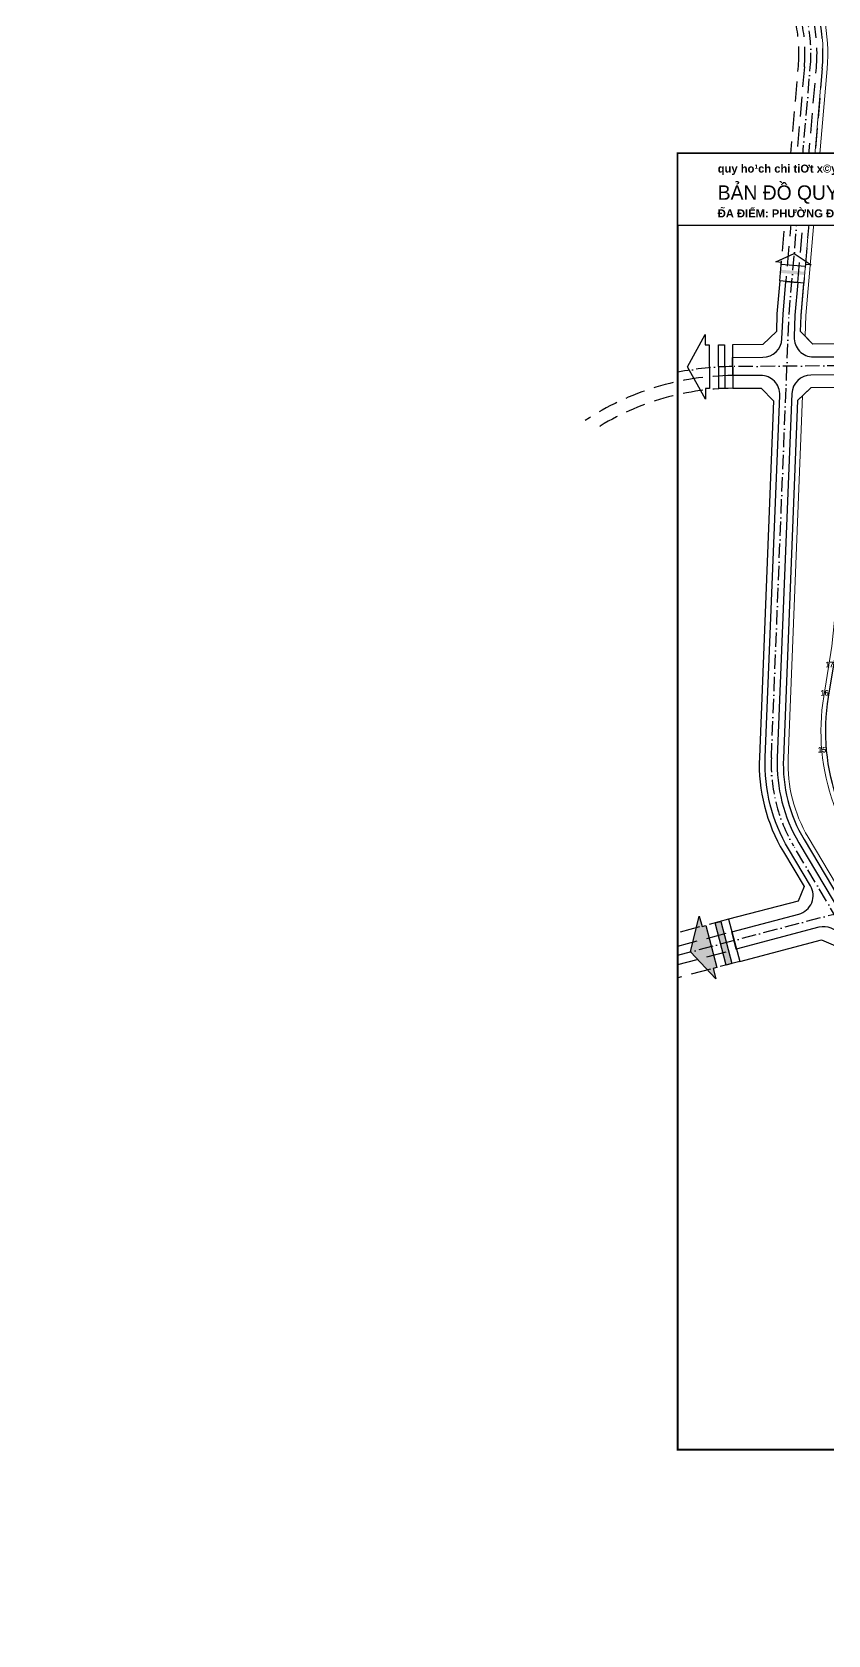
# Model space of a CAD drawing. Header units: metres. Extents: x 567571 to 569693, y 2064864 to 2067384.
# Drawn here: x 567571 to 568068, y 2065715 to 2066717 of the extents above; entities that cross this region are included whole.
import ezdxf

# ---------------------------------------------------------------- set-up
doc = ezdxf.new("R2010")
doc.units = ezdxf.units.M
doc.linetypes.add('ACAD_ISO10W100', pattern=[18.5, 12, -3, 0.5, -3])
doc.linetypes.add('HIDDEN', pattern=[0.375, 0.25, -0.125])
doc.layers.add('datKeSog', color=251, linetype='CONTINUOUS', lineweight=13)
doc.layers.add('datMatNc', color=150, linetype='CONTINUOUS', lineweight=13)
for name, color, linetype in [('hatchViaHe+LogDg', 129, 'CONTINUOUS'), ('Khung ban ve', 7, 'CONTINUOUS'), ('KTEN', 7, 'CONTINUOUS'), ('LogDg', 7, 'CONTINUOUS'), ('LogDg phu', 7, 'CONTINUOUS'), ('QH', 7, 'CONTINUOUS'), ('TimDg', 222, 'CONTINUOUS'), ('ViaHeS', 32, 'CONTINUOUS'), ('ViaHeSphu', 32, 'CONTINUOUS')]:
    doc.layers.add(name, color=color, linetype=linetype)
doc.styles.add('ARIALB', font='', dxfattribs={"width": 0.75})
doc.styles.add('VnBlackH', font='')
doc.styles.get('ARIALB').set_extended_font_data('.VnArialH', bold=True)
doc.styles.get('VnBlackH').set_extended_font_data('.VnBlackH')

# ---------------------------------------------------------------- blocks, each defined once
blk = doc.blocks.new('text tieu de')
at = {"color": 5}
blk.add_wipeout([(0, 0), (572.8, 0), (572.8, -45), (0, -45)], dxfattribs=at).dxf.layer = 'KTEN'
at = {"layer": 'KTEN', "const_width": 0.75, "flags": 128}
blk.add_lwpolyline([(0, 0), (572.8, 0), (572.8, -45), (0, -45)], close=True, dxfattribs=at)
at = {"layer": 'KTEN', "linetype": 'Continuous', "ltscale": 15, "style": 'ARIALB'}
for s, p in [('quy ho¹ch chi tiƠt x©y dùng tû lÖ 1/500 khu ®« th̃ míi t¹i ph\xadêng ®«ng vÜnh vµ ph\xadêng cöa nam, tp. vinh, tØnh nghÖ an', (25, -12)), ('®̃a ®iÓm: ph\xadêng ®«ng vÜnh vµ ph\xadêng cöa nam, thµnh phè vinh, tØnh nghÖ an', (25, -40))]:
    blk.add_text(s, height=5, rotation=360, dxfattribs=at).set_placement(p)
at = {"layer": 'KTEN', "color": 5, "style": 'VnBlackH'}
blk.add_attdef('BD', (25, -29), '', height=9, dxfattribs=at)

msp = doc.modelspace()

# ---------------------------------------------------------------- hatches: boundary and pattern name
at = {"layer": 'hatchViaHe+LogDg'}
for points in [[(568053.1, 2066565.1), (568038.1, 2066566.4), (568038.3, 2066568.4), (568053.2, 2066567.1)], [(567996.1, 2066131.7), (567997.7, 2066125.4), (567981.8, 2066142.1), (567987.4, 2066164.4), (567989.1, 2066158.1), (567991.5, 2066158.7), (567998.4, 2066132.3)], [(568000.8, 2066161.2), (568007.8, 2066134.8), (568004.2, 2066133.8), (567997.2, 2066160.2)]]:
    msp.add_hatch(color=158, dxfattribs=at).paths.add_polyline_path(points)

# ---------------------------------------------------------------- linework, layer by layer
at = {"layer": 'datKeSog'}
for points in [[(567573.4, 2067372.2), (567570.8, 2067370.8), (567608.7, 2067299.5, 0.078548), (567665.6, 2067223.8), (567888.2, 2067008.4), (567953.2, 2066933.6, -0.056428), (567966.9, 2066913.7), (568052, 2066754.1, -0.144976), (568064.2, 2066694.2), (568050.9, 2066539.9), (568050.5, 2066529.8), (568053.4, 2066526.9), (568053.9, 2066539.7), (568067.2, 2066694, 0.144976), (568054.6, 2066755.5), (567969.6, 2066915.1, 0.056428), (567955.5, 2066935.5), (567890.4, 2067010.5), (567667.7, 2067226, -0.078548), (567611.3, 2067300.9)], [(568051.9, 2066489.6), (568048.8, 2066486.6), (568039.9, 2066263.2, 0.144979), (568052.8, 2066212.3), (568137.3, 2066070.1, -0.120799), (568162.9, 2065974.6), (568164.5, 2065897.5), (568167.6, 2065895.3), (568165.9, 2065974.7, 0.12086), (568139.9, 2066071.6), (568055.4, 2066213.8, -0.144979), (568042.9, 2066263.1)]]:
    msp.add_lwpolyline(points, format="xyb", close=True, dxfattribs=at)
for points in [[(568070.2, 2066333.1), (568065.1, 2066301.8, 0.128574), (568071.4, 2066234.3)], [(568074.2, 2066235.3, -0.128574), (568068.1, 2066301.3)]]:
    msp.add_lwpolyline(points, format="xyb", dxfattribs=at)
at = {"layer": 'datMatNc'}
msp.add_lwpolyline([(568054.6, 2066755.5, -0.144976), (568067.2, 2066694), (568053.9, 2066539.7), (568053.4, 2066526.9), (568058.2, 2066521.9), (568077.7, 2066522), (568081.8, 2066526.1), (568082.1, 2066535.7, -0.019867), (568083.3, 2066552.3), (568089.4, 2066606.8), (568096.6, 2066646.6, 0.020896), (568097.6, 2066654.1), (568100, 2066679.3, 0.063567), (568099.2, 2066702.3), (568098.6, 2066705.9, 0.066115), (568094.8, 2066718.8)], format="xyb", dxfattribs=at)
msp.add_lwpolyline([(568183.6, 2065918.9), (568168.8, 2066044.6, 0.11987), (568144.9, 2066108.8), (568098.2, 2066178), (568085.1, 2066201.6, -0.039408), (568076.3, 2066220.8), (568071.4, 2066234.3, -0.128574), (568065.1, 2066301.8), (568070.2, 2066333.1), (568075.4, 2066383.9, 0.031383), (568077.7, 2066407.7), (568080.4, 2066484), (568080.6, 2066490.8), (568076.8, 2066494.8), (568057.1, 2066494.6), (568051.9, 2066489.6), (568042.9, 2066263.1, 0.144979), (568055.4, 2066213.8), (568139.9, 2066071.6, -0.12086), (568165.9, 2065974.7), (568167.6, 2065895.3), (568172.3, 2065891.9), (568183.4, 2065895.4), (568186.6, 2065900.5)], format="xyb", close=True, dxfattribs=at)
at = {"layer": 'Khung ban ve', "const_width": 1.2}
msp.add_lwpolyline([(567973.9, 2066641.1), (569223.9, 2066641.1), (569223.9, 2065831.1), (567973.9, 2065831.1)], close=True, dxfattribs=at)
at = {"layer": 'LogDg', "ltscale": 0.75, "elevation": 0}
msp.add_lwpolyline([(568038.7, 2066573), (568035.1, 2066573.3), (568046.7, 2066578.5), (568057.2, 2066571.4), (568053.6, 2066571.7), (568053.5, 2066570.4), (568038.6, 2066571.7)], close=True, dxfattribs=at)
at = {"layer": 'LogDg'}
for points in [[(568075.5, 2066152, 0.334943), (568062.1, 2066157.5), (568010.5, 2066143.8), (568007.7, 2066154.7), (568049.5, 2066165.8, 0.498191), (568056.8, 2066183.5), (568043.1, 2066206.5, -0.144979), (568028.6, 2066263.6), (568037.6, 2066489.9, 0.428088), (568025.6, 2066502.4), (568008.3, 2066502.3), (568008.2, 2066513.5), (568027.1, 2066513.7, 0.400474), (568039, 2066525.2), (568039.7, 2066540.6), (568041.4, 2066561.1), (568048.9, 2066560.4), (568047.1, 2066540.1), (568046.6, 2066526.4, 0.425345), (568058.6, 2066513.9), (568075.9, 2066514, 0.402651)], [(568057.1, 2066502.6, 0.400474), (568045.2, 2066491.1), (568036.1, 2066263.3, 0.144979), (568049.6, 2066210.3), (568134, 2066068.2, -0.120721)]]:
    msp.add_lwpolyline(points, format="xyb", dxfattribs=at)
at = {"layer": 'LogDg', "ltscale": 0.75}
for points in [[(567991.2, 2066494.1), (567991.3, 2066487.6), (567980, 2066507.7), (567991, 2066527.9), (567991, 2066521.4), (567993.5, 2066521.4), (567993.7, 2066494.1)], [(568003.1, 2066521.5), (568003.3, 2066494.2), (567999.6, 2066494.2), (567999.4, 2066521.5)], [(567996.1, 2066131.7), (567997.7, 2066125.4), (567981.8, 2066142.1), (567987.4, 2066164.4), (567989.1, 2066158.1), (567991.5, 2066158.7), (567998.4, 2066132.3)], [(568000.8, 2066161.2), (568007.8, 2066134.8), (568004.2, 2066133.8), (567997.2, 2066160.2)]]:
    msp.add_lwpolyline(points, close=True, dxfattribs=at)
at = {"layer": 'LogDg'}
msp.add_lwpolyline([(568074.6, 2066502.8), (568057.1, 2066502.6)], dxfattribs=at)
at = {"layer": 'LogDg phu', "linetype": 'HIDDEN', "ltscale": 50}
msp.add_lwpolyline([(568048.9, 2066560.4), (568060.5, 2066694.6, 0.144976), (568048.7, 2066752.3), (567963.6, 2066911.9, 0.056428), (567950.4, 2066931.1), (567885.4, 2067006), (567879.7, 2067001), (567944.7, 2066926.2, -0.056428), (567957, 2066908.4), (568042.1, 2066748.8, -0.144976), (568053, 2066695.2), (568041.4, 2066561.1)], format="xyb", dxfattribs=at)
at = {"layer": 'LogDg phu', "linetype": 'HIDDEN', "ltscale": 50, "elevation": 0}
msp.add_lwpolyline([(568008.3, 2066502.3), (568008.3, 2066502.3, 0.145085), (567916.2, 2066474.2)], format="xyb", dxfattribs=at)
msp.add_lwpolyline([(567973.9, 2066145.8), (568007.7, 2066154.7)], dxfattribs=at)
at = {"layer": 'LogDg phu', "linetype": 'HIDDEN', "ltscale": 50}
msp.add_lwpolyline([(567973.9, 2066134.2), (568010.5, 2066143.8)], dxfattribs=at)
at = {"layer": 'TimDg', "linetype": 'ACAD_ISO10W100', "ltscale": 0.75, "elevation": 0}
msp.add_lwpolyline([(568211.1, 2065670.3), (568198.6, 2065725.1), (568170.7, 2065808.3, -0.077563), (568157.7, 2065868.6), (568155.4, 2065974.5, 0.120641), (568130.7, 2066066.4), (568046.3, 2066208.4, -0.144979), (568032.4, 2066263.5), (568043.4, 2066540.4), (568056.7, 2066694.9, 0.144976), (568045.4, 2066750.5), (567960.3, 2066910.1, 0.056428), (567947.6, 2066928.7), (567882.5, 2067003.5)], format="xyb", dxfattribs=at)
at = {"layer": 'TimDg', "linetype": 'ACAD_ISO10W100', "ltscale": 0.75}
msp.add_lwpolyline([(568090.2, 2066508.5), (568008.2, 2066507.9, 0.049382), (567973.9, 2066504.3, 0.049382)], format="xyb", dxfattribs=at)
msp.add_lwpolyline([(567973.9, 2066140), (568071.7, 2066165.8)], dxfattribs=at)
at = {"layer": 'ViaHeS', "elevation": 0}
msp.add_lwpolyline([(568077.7, 2066522), (568058.2, 2066521.9), (568050.5, 2066529.8), (568050.9, 2066539.9), (568052.6, 2066560.1), (568037.7, 2066561.4), (568035.9, 2066540.8), (568035.5, 2066529.7), (568027.1, 2066521.7), (568008.1, 2066521.5), (568008.3, 2066494.3), (568026.1, 2066494.4), (568033.7, 2066486.5), (568024.9, 2066263.8, 0.144979), (568039.9, 2066204.6), (568052.8, 2066182.9), (568049.1, 2066173.9), (568005.6, 2066162.5), (568012.6, 2066136.1), (568063.6, 2066149.6), (568075.4, 2066144.7)], format="xyb", dxfattribs=at)
at = {"layer": 'ViaHeS'}
msp.add_lwpolyline([(568057.1, 2066494.6), (568048.8, 2066486.6), (568039.9, 2066263.2, 0.144979), (568052.8, 2066212.3), (568137.3, 2066070.1, -0.120799), (568162.9, 2065974.6), (568164.5, 2065897.5), (568172.3, 2065891.9), (568183.4, 2065895.4), (568189, 2065904.4), (568186.6, 2065919.3), (568171.8, 2066044.9, 0.11987), (568147.4, 2066110.5), (568100.7, 2066179.6), (568087.7, 2066203.1, -0.039408), (568079.2, 2066221.8), (568074.2, 2066235.3, -0.128574), (568068.1, 2066301.3), (568073.2, 2066332.7), (568078.4, 2066383.5, 0.031267), (568080.7, 2066407.6), (568083.4, 2066483.9), (568083.6, 2066487.8), (568076.8, 2066494.8)], format="xyb", close=True, dxfattribs=at)
at = {"layer": 'ViaHeSphu', "linetype": 'HIDDEN', "ltscale": 50}
for points in [[(568037.7, 2066561.4), (568049.3, 2066695.5, 0.144976), (568038.7, 2066747), (567953.7, 2066906.6, 0.056428), (567941.9, 2066923.7), (567876.9, 2066998.6), (567888.2, 2067008.4), (567953.2, 2066933.6, -0.056428), (567966.9, 2066913.7), (568052, 2066754.1, -0.144976), (568064.2, 2066694.2), (568052.6, 2066560.1)], [(567920.6, 2066467.6, -0.145085), (568008.3, 2066494.3)]]:
    msp.add_lwpolyline(points, format="xyb", dxfattribs=at)
for points in [[(568005.6, 2066162.5), (567973.9, 2066154.1)], [(568012.6, 2066136.1), (567973.9, 2066125.9)]]:
    msp.add_lwpolyline(points, dxfattribs=at)

# ---------------------------------------------------------------- texts
at = {"layer": 'QH', "style": 'ARIALB', "width": 0.75}
for s, p in [('17', (568066.2, 2066319.9, -2.3)), ('16', (568063.1, 2066302.2, -2.3)), ('15', (568061.5, 2066266.7, -2.3))]:
    msp.add_text(s, height=3.5, dxfattribs=at).set_placement(p)

# ---------------------------------------------------------------- next in the draw order: block references
at = {"layer": 'KTEN'}
msp.add_blockref('text tieu de', (567973.9, 2066641.1), dxfattribs=at).add_auto_attribs({'BD': 'b¶n ®å quy ho¹ch chia l« ®Êt ë'})

doc.saveas('drawing.dxf')
